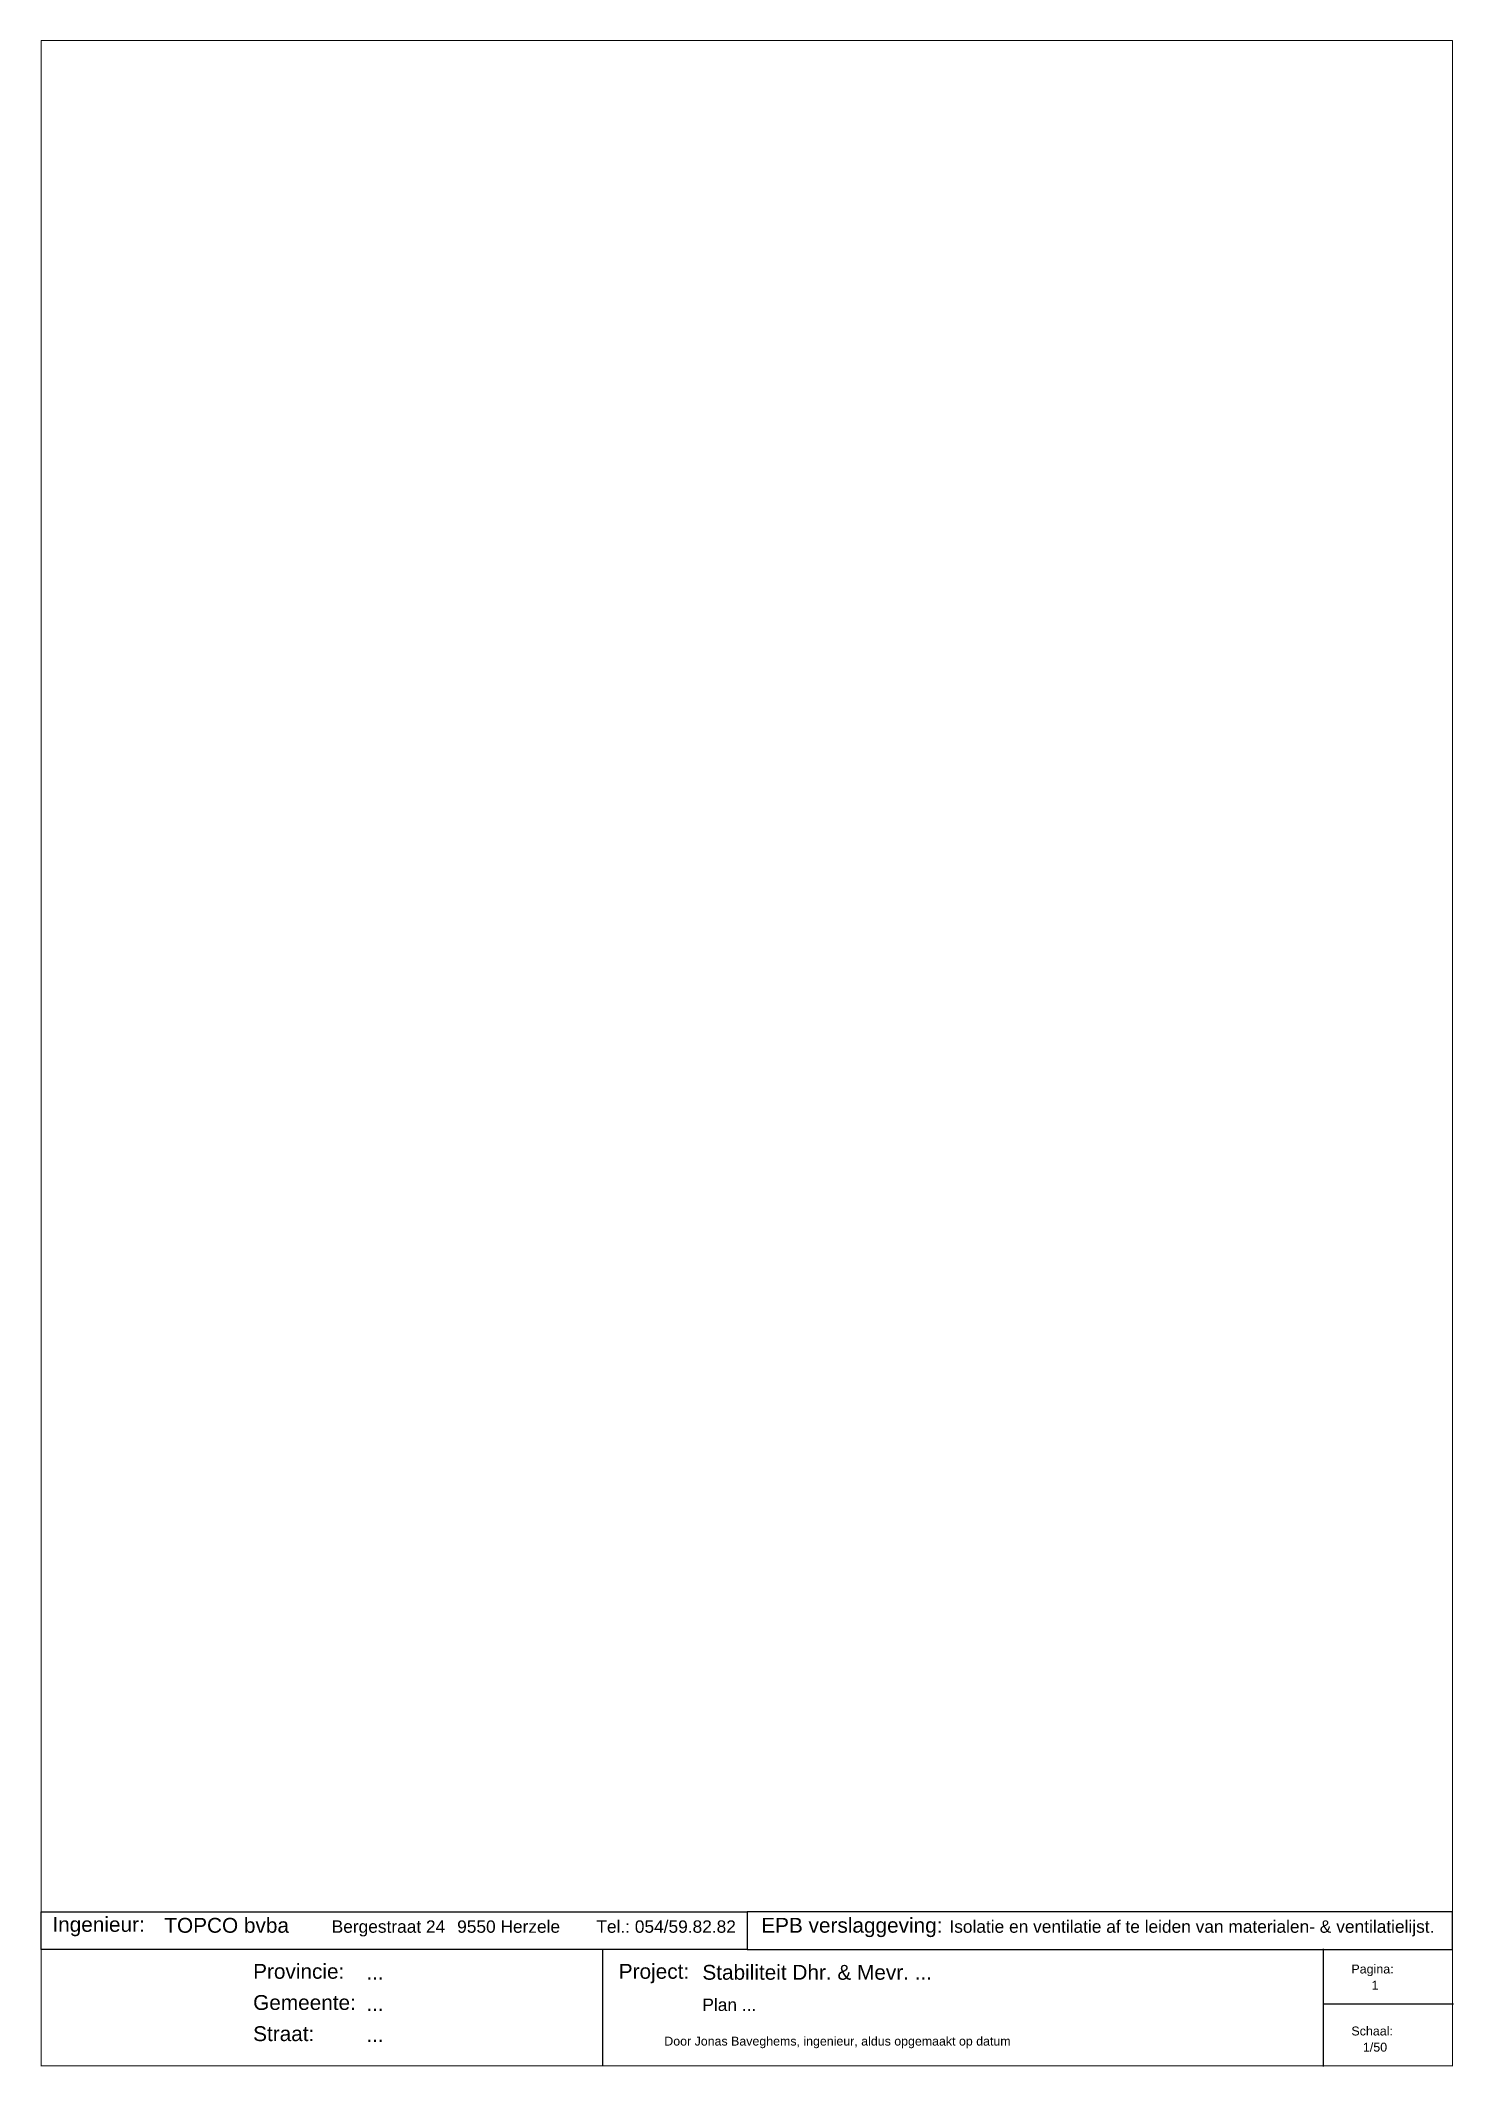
# Paper-space layout 'grondplan staand' of a CAD drawing. Header units: centimetres, sheet in millimetres. Extents: x -509 to -224, y 62 to 470.
import ezdxf
from ezdxf.enums import TextEntityAlignment as Align

# ---------------------------------------------------------------- set-up
doc = ezdxf.new("R2010")
doc.units = ezdxf.units.CM
doc.layers.add('layout', color=7, linetype='Continuous')
doc.layers.add('stabiliteit vulling', color=8, linetype='Continuous')
doc.styles.add('spa_straatnaam', font='arial.ttf')
doc.styles.get("Standard").update_dxf_attribs({"font": 'arial.ttf', "height": 11.5})

psp = doc.layouts.new('grondplan staand')

# ---------------------------------------------------------------- linework, layer by layer
at = {"layer": 'layout'}
for p, q in [((-395.53, 85.23), (-395.53, 61.74)), ((-250.12, 74.25), (-223.84, 74.24)), ((-250.12, 74.25), (-250.12, 61.63)), ((-250.14, 67.94), (-250.14, 61.75))]:
    psp.add_line(p, q, dxfattribs=at)
at = {"layer": 'layout', "linetype": 'Continuous'}
psp.add_line((-250.13, 85.37), (-250.12, 61.88), dxfattribs=at)
at = {"layer": 'layout'}
for points in [[(-508.85, 92.85), (-366.35, 92.85), (-366.35, 85.26), (-508.85, 85.26)], [(-366.35, 85.23), (-224.03, 85.23), (-224.03, 92.85), (-366.35, 92.85)]]:
    psp.add_lwpolyline(points, close=True, dxfattribs=at)
at = {"layer": 'layout', "const_width": 0.2}
psp.add_lwpolyline([(-508.85, 85.26), (-224.03, 85.23), (-224.03, 61.74), (-508.85, 61.77)], close=True, dxfattribs=at)

# ---------------------------------------------------------------- texts
at = {"layer": 'layout', "linetype": 'Continuous', "style": 'spa_straatnaam'}
for s, p in [('Ingenieur:', (-506.56, 87.9)), ('EPB verslaggeving:', (-363.52, 87.72)), ('Provincie:', (-466.05, 78.43)), ('Project:', (-392.27, 78.43)), ('Gemeente:', (-466.05, 72.14)), ('Straat:', (-466.05, 65.85))]:
    psp.add_text(s, height=3, dxfattribs=at).set_placement(p, align=Align.BOTTOM_LEFT)
at = {"layer": 'layout'}
for s, height, p in [('TOPCO bvba', 3, (-483.97, 88.61)), ('Bergestraat 24', 2.5, (-450.2, 88.61)), ('9550 Herzele', 2.5, (-424.88, 88.61)), ('Tel.: 054/59.82.82', 2.5, (-396.79, 88.61)), ('Isolatie en ventilatie af te', 2.5, (-325.55, 88.61)), ('leiden van materialen- &', 2.5, (-286.15, 88.61)), ('ventilatielijst.', 2.5, (-247.48, 88.61)), ('Stabiliteit Dhr. & Mevr. ...', 3, (-375.4, 79.13)), ('Plan ...', 2.5, (-375.4, 72.84)), ('Door Jonas Baveghems, ingenieur, aldus opgemaakt op datum ', 1.7891, (-383.08, 65.85))]:
    psp.add_text(s, height=height, dxfattribs=at).set_placement(p)
at = {"layer": 'layout', "linetype": 'Continuous'}
for s, p in [('Pagina:', (-244.44, 79.86)), ('Schaal:', (-244.44, 67.35))]:
    psp.add_text(s, height=1.8, dxfattribs=at).set_placement(p, align=Align.BOTTOM_LEFT)
at = {"layer": 'layout', "linetype": 'Continuous', "style": 'spa_straatnaam'}
for p, s in [((-443.21, 79.13), 'OOST-VLAANDEREN'), ((-443.21, 72.84), 'GEMEENTE'), ((-443.21, 66.55), 'GEMEENTE')]:
    psp.add_attdef('...', p, s, height=3, dxfattribs=at)
at = {"layer": 'layout', "linetype": 'Continuous'}
psp.add_attdef('1', text='SCHAAL1', height=1.8, dxfattribs=at).set_placement((-239.67, 78.04), align=Align.MIDDLE)
psp.add_attdef('1/50', text='SCHAAL1', height=1.8, dxfattribs=at).set_placement((-239.67, 65.53), align=Align.MIDDLE_CENTER)

# ---------------------------------------------------------------- viewports
at = {"layer": 'stabiliteit vulling'}
psp.add_viewport(center=(-366.44, 277.82), size=(284.83, 385.175), view_center_point=(6945.59, 54005.8), view_height=1925.877, dxfattribs=at)

doc.saveas('drawing.dxf')
